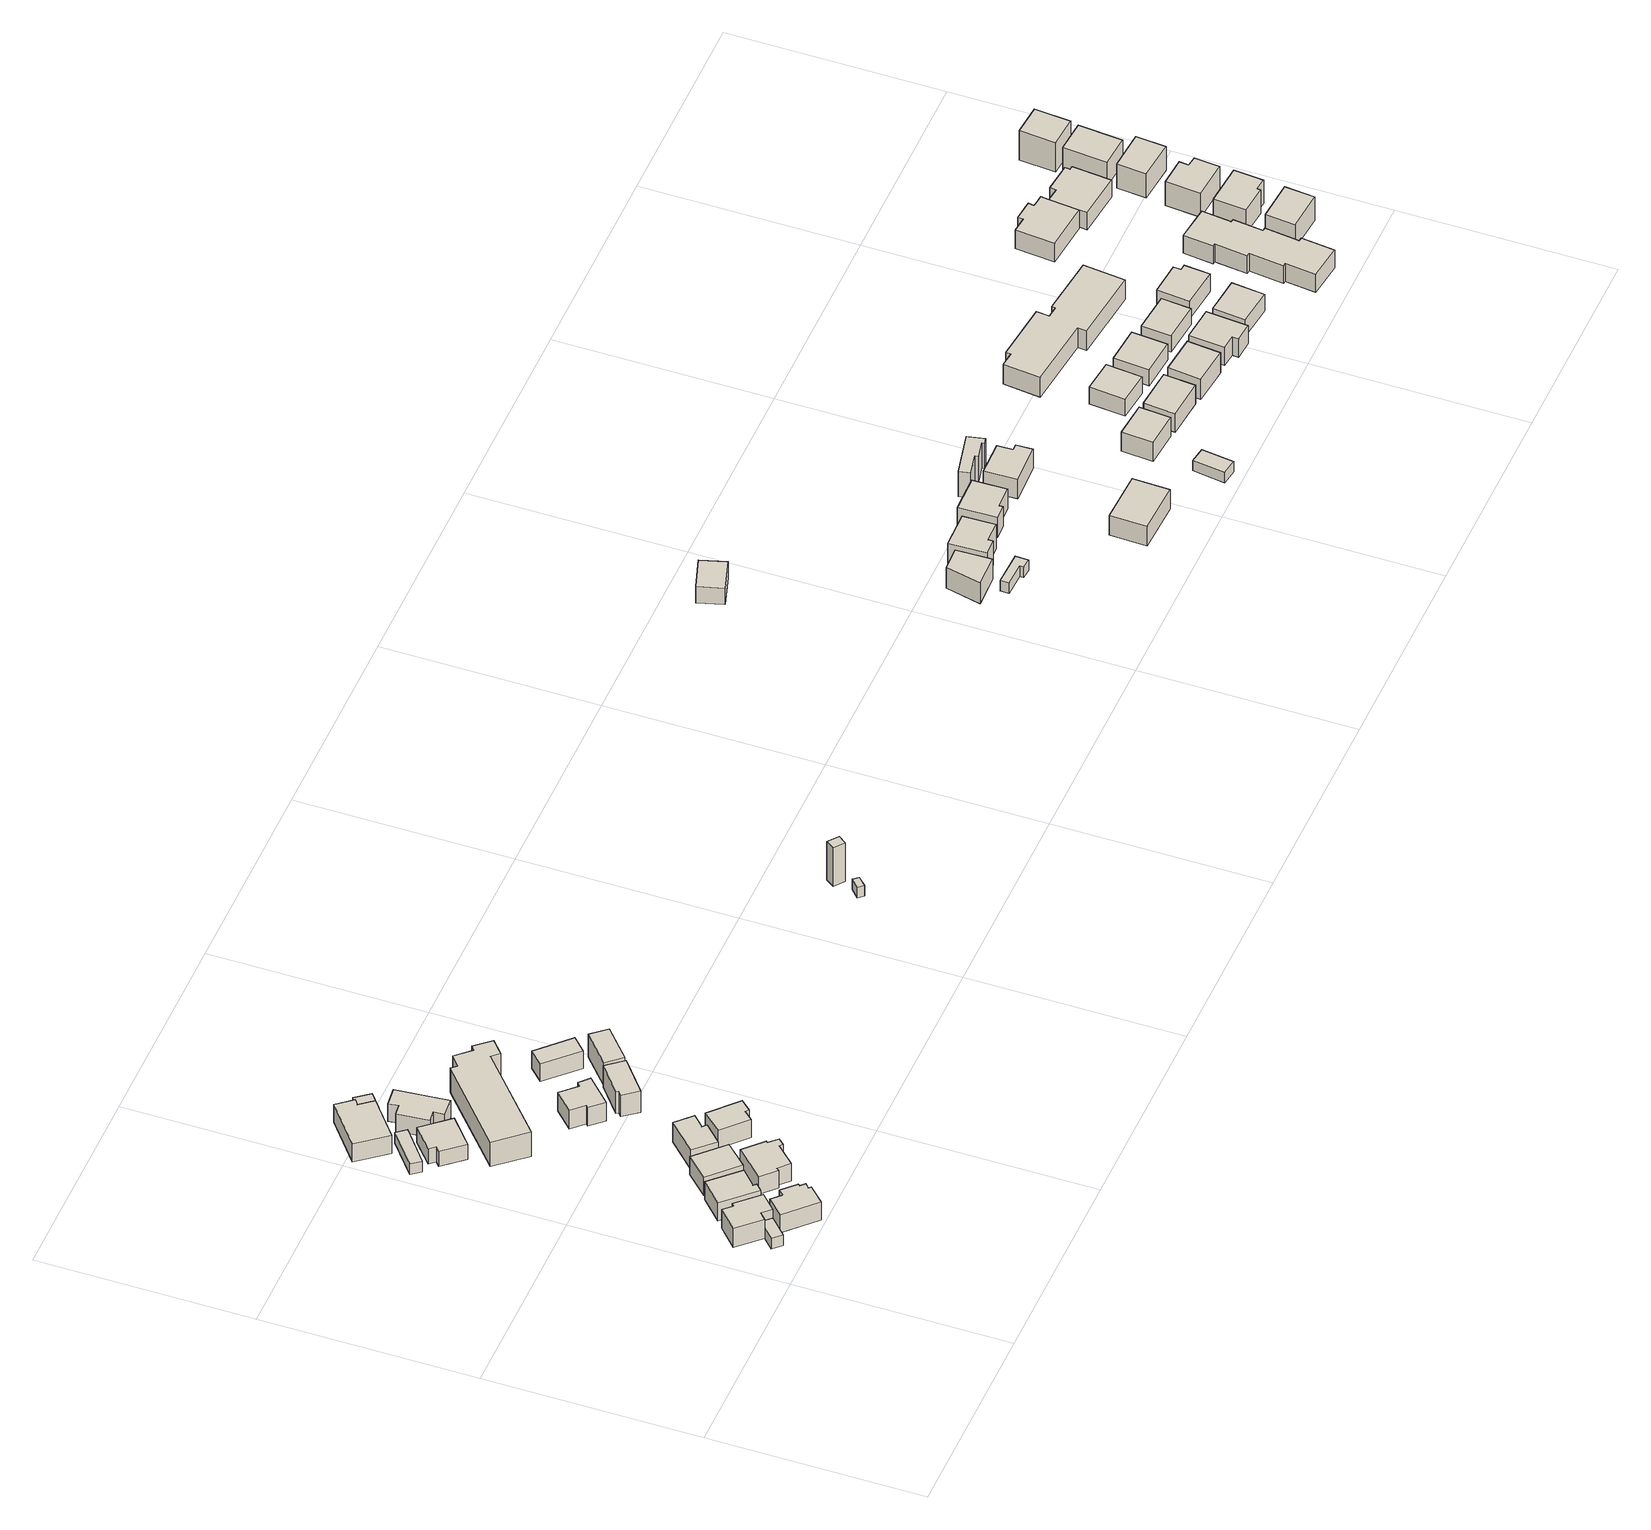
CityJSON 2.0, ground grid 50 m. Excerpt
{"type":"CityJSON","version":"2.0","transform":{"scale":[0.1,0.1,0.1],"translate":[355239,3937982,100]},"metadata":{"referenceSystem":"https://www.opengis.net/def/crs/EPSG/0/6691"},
"CityObjects":{
"building1":{"type":"Building","attributes":{"usage":"411","storeysAboveGround":2,"BuildingIDAttribute.prefecture":"14","BuildingIDAttribute.city":"14152","BuildingDetailAttribute.totalFloorArea":25.99,"BuildingDetailAttribute.buildingFootprintArea":13,"BuildingDetailAttribute.buildingStructureType":"601","BuildingDetailAttribute.buildingStructureOrgType":"1","BuildingDetailAttribute.orgUsage":"10","BuildingDetailAttribute.surveyYear":2015,"BuildingRiverFloodingRiskAttribute.description":"6","BuildingRiverFloodingRiskAttribute.rankOrg":"2","BuildingRiverFloodingRiskAttribute.depth":0.841,"BuildingRiverFloodingRiskAttribute.adminType":"2","BuildingRiverFloodingRiskAttribute.scale":"1"},"geometry":[{"type":"Solid","lod":"1","boundaries":[[[[0,1,2,3,4]],[[3,5,6,4]],[[2,7,5,3]],[[1,8,7,2]],[[0,9,8,1]],[[4,6,9,0]],[[5,7,8,9,6]]]]}]},
"building2":{"type":"Building","attributes":{"usage":"411","measuredHeight":6.2,"storeysAboveGround":2,"BuildingIDAttribute.prefecture":"14","BuildingIDAttribute.city":"14152","BuildingDetailAttribute.totalFloorArea":105.17,"BuildingDetailAttribute.buildingFootprintArea":52.59,"BuildingDetailAttribute.buildingStructureType":"601","BuildingDetailAttribute.buildingStructureOrgType":"1","BuildingDetailAttribute.orgUsage":"10","BuildingDetailAttribute.surveyYear":2015,"BuildingRiverFloodingRiskAttribute.description":"6","BuildingRiverFloodingRiskAttribute.rankOrg":"2","BuildingRiverFloodingRiskAttribute.depth":0.821,"BuildingRiverFloodingRiskAttribute.adminType":"2","BuildingRiverFloodingRiskAttribute.scale":"1"},"geometry":[{"type":"Solid","lod":"1","boundaries":[[[[0,4,3,10,11,12,13,14]],[[13,15,16,14]],[[12,17,15,13]],[[11,18,17,12]],[[10,19,18,11]],[[3,20,19,10]],[[4,21,20,3]],[[0,22,21,4]],[[14,16,22,0]],[[15,17,18,19,20,21,22,16]]]]}]},
"building3":{"type":"Building","attributes":{"usage":"411","measuredHeight":6.4,"storeysAboveGround":2,"BuildingIDAttribute.prefecture":"14","BuildingIDAttribute.city":"14152","BuildingDetailAttribute.totalFloorArea":98.88,"BuildingDetailAttribute.buildingFootprintArea":49.44,"BuildingDetailAttribute.buildingStructureType":"601","BuildingDetailAttribute.buildingStructureOrgType":"1","BuildingDetailAttribute.orgUsage":"10","BuildingDetailAttribute.surveyYear":2015,"BuildingRiverFloodingRiskAttribute.description":"6","BuildingRiverFloodingRiskAttribute.rankOrg":"2","BuildingRiverFloodingRiskAttribute.depth":0.831,"BuildingRiverFloodingRiskAttribute.adminType":"2","BuildingRiverFloodingRiskAttribute.scale":"1"},"geometry":[{"type":"Solid","lod":"1","boundaries":[[[[23,24,25,26,27,28,29,30,31,32]],[[31,33,34,32]],[[30,35,33,31]],[[29,36,35,30]],[[28,37,36,29]],[[27,38,37,28]],[[26,39,38,27]],[[25,40,39,26]],[[24,41,40,25]],[[23,42,41,24]],[[32,34,42,23]],[[33,35,36,37,38,39,40,41,42,34]]]]}]},
"building4":{"type":"Building","attributes":{"usage":"411","measuredHeight":6.3,"storeysAboveGround":2,"BuildingIDAttribute.prefecture":"14","BuildingIDAttribute.city":"14152","BuildingDetailAttribute.totalFloorArea":108.43,"BuildingDetailAttribute.buildingFootprintArea":54.21,"BuildingDetailAttribute.buildingStructureType":"601","BuildingDetailAttribute.buildingStructureOrgType":"1","BuildingDetailAttribute.orgUsage":"10","BuildingDetailAttribute.surveyYear":2015,"BuildingRiverFloodingRiskAttribute.description":"6","BuildingRiverFloodingRiskAttribute.rankOrg":"2","BuildingRiverFloodingRiskAttribute.depth":0.791,"BuildingRiverFloodingRiskAttribute.adminType":"2","BuildingRiverFloodingRiskAttribute.scale":"1"},"geometry":[{"type":"Solid","lod":"1","boundaries":[[[[43,44,45,46,47,48]],[[47,49,50,48]],[[46,51,49,47]],[[45,52,51,46]],[[44,53,52,45]],[[43,54,53,44]],[[48,50,54,43]],[[49,51,52,53,54,50]]]]}]},
"building5":{"type":"Building","attributes":{"usage":"411","measuredHeight":6.2,"storeysAboveGround":2,"BuildingIDAttribute.prefecture":"14","BuildingIDAttribute.city":"14152","BuildingDetailAttribute.totalFloorArea":104.49,"BuildingDetailAttribute.buildingFootprintArea":52.25,"BuildingDetailAttribute.buildingStructureType":"601","BuildingDetailAttribute.buildingStructureOrgType":"1","BuildingDetailAttribute.orgUsage":"10","BuildingDetailAttribute.surveyYear":2015,"BuildingRiverFloodingRiskAttribute.description":"6","BuildingRiverFloodingRiskAttribute.rankOrg":"2","BuildingRiverFloodingRiskAttribute.depth":0.801,"BuildingRiverFloodingRiskAttribute.adminType":"2","BuildingRiverFloodingRiskAttribute.scale":"1"},"geometry":[{"type":"Solid","lod":"1","boundaries":[[[[55,56,57,58]],[[57,59,60,58]],[[56,61,59,57]],[[55,62,61,56]],[[58,60,62,55]],[[59,61,62,60]]]]}]},
"building6":{"type":"Building","attributes":{"BuildingIDAttribute.prefecture":"14","BuildingIDAttribute.city":"14152","BuildingDetailAttribute.surveyYear":2015,"BuildingRiverFloodingRiskAttribute.description":"6","BuildingRiverFloodingRiskAttribute.rankOrg":"2","BuildingRiverFloodingRiskAttribute.depth":0.791,"BuildingRiverFloodingRiskAttribute.adminType":"2","BuildingRiverFloodingRiskAttribute.scale":"1"},"geometry":[{"type":"Solid","lod":"1","boundaries":[[[[63,64,65,66]],[[65,67,68,66]],[[64,69,67,65]],[[63,70,69,64]],[[66,68,70,63]],[[67,69,70,68]]]]}]},
"building7":{"type":"Building","attributes":{"usage":"411","measuredHeight":6.2,"storeysAboveGround":2,"BuildingIDAttribute.prefecture":"14","BuildingIDAttribute.city":"14152","BuildingDetailAttribute.totalFloorArea":118.29,"BuildingDetailAttribute.buildingFootprintArea":59.14,"BuildingDetailAttribute.buildingStructureType":"601","BuildingDetailAttribute.buildingStructureOrgType":"1","BuildingDetailAttribute.orgUsage":"10","BuildingDetailAttribute.surveyYear":2015,"BuildingRiverFloodingRiskAttribute.description":"6","BuildingRiverFloodingRiskAttribute.rankOrg":"2","BuildingRiverFloodingRiskAttribute.depth":0.821,"BuildingRiverFloodingRiskAttribute.adminType":"2","BuildingRiverFloodingRiskAttribute.scale":"1"},"geometry":[{"type":"Solid","lod":"1","boundaries":[[[[71,72,73,74,75,76,77,78,79,80]],[[79,81,82,80]],[[78,83,81,79]],[[77,84,83,78]],[[76,85,84,77]],[[75,86,85,76]],[[74,87,86,75]],[[73,88,87,74]],[[72,89,88,73]],[[71,90,89,72]],[[80,82,90,71]],[[81,83,84,85,86,87,88,89,90,82]]]]}]},
"building8":{"type":"Building","attributes":{"usage":"411","measuredHeight":5.5,"storeysAboveGround":2,"BuildingIDAttribute.prefecture":"14","BuildingIDAttribute.city":"14152","BuildingDetailAttribute.totalFloorArea":113.71,"BuildingDetailAttribute.buildingFootprintArea":56.86,"BuildingDetailAttribute.buildingStructureType":"601","BuildingDetailAttribute.buildingStructureOrgType":"1","BuildingDetailAttribute.orgUsage":"10","BuildingDetailAttribute.surveyYear":2015,"BuildingRiverFloodingRiskAttribute.description":"6","BuildingRiverFloodingRiskAttribute.rankOrg":"2","BuildingRiverFloodingRiskAttribute.depth":0.559,"BuildingRiverFloodingRiskAttribute.adminType":"2","BuildingRiverFloodingRiskAttribute.scale":"1"},"geometry":[{"type":"Solid","lod":"1","boundaries":[[[[91,92,93,94,95,96]],[[95,97,98,96]],[[94,99,97,95]],[[93,100,99,94]],[[92,101,100,93]],[[91,102,101,92]],[[96,98,102,91]],[[97,99,100,101,102,98]]]]}]},
"building9":{"type":"Building","attributes":{"usage":"411","measuredHeight":6.2,"storeysAboveGround":2,"BuildingIDAttribute.prefecture":"14","BuildingIDAttribute.city":"14152","BuildingDetailAttribute.totalFloorArea":173.62,"BuildingDetailAttribute.buildingFootprintArea":86.81,"BuildingDetailAttribute.buildingStructureType":"601","BuildingDetailAttribute.buildingStructureOrgType":"1","BuildingDetailAttribute.orgUsage":"10","BuildingDetailAttribute.surveyYear":2015,"BuildingRiverFloodingRiskAttribute.description":"6","BuildingRiverFloodingRiskAttribute.rankOrg":"1","BuildingRiverFloodingRiskAttribute.depth":0.491,"BuildingRiverFloodingRiskAttribute.adminType":"2","BuildingRiverFloodingRiskAttribute.scale":"1"},"geometry":[{"type":"Solid","lod":"1","boundaries":[[[[103,104,105,106,107,108]],[[107,109,110,108]],[[106,111,109,107]],[[105,112,111,106]],[[104,113,112,105]],[[103,114,113,104]],[[108,110,114,103]],[[109,111,112,113,114,110]]]]}]},
"building10":{"type":"Building","attributes":{"usage":"411","measuredHeight":6.9,"storeysAboveGround":2,"BuildingIDAttribute.prefecture":"14","BuildingIDAttribute.city":"14152","BuildingDetailAttribute.totalFloorArea":89.03,"BuildingDetailAttribute.buildingFootprintArea":44.52,"BuildingDetailAttribute.buildingStructureType":"601","BuildingDetailAttribute.buildingStructureOrgType":"1","BuildingDetailAttribute.orgUsage":"10","BuildingDetailAttribute.surveyYear":2015,"BuildingRiverFloodingRiskAttribute.description":"6","BuildingRiverFloodingRiskAttribute.rankOrg":"2","BuildingRiverFloodingRiskAttribute.depth":0.791,"BuildingRiverFloodingRiskAttribute.adminType":"2","BuildingRiverFloodingRiskAttribute.scale":"1"},"geometry":[{"type":"Solid","lod":"1","boundaries":[[[[115,116,117,118,119,120]],[[119,121,122,120]],[[118,123,121,119]],[[117,124,123,118]],[[116,125,124,117]],[[115,126,125,116]],[[120,122,126,115]],[[121,123,124,125,126,122]]]]}]},
"building11":{"type":"Building","attributes":{"usage":"411","measuredHeight":6.1,"storeysAboveGround":2,"BuildingIDAttribute.prefecture":"14","BuildingIDAttribute.city":"14152","BuildingDetailAttribute.totalFloorArea":122.08,"BuildingDetailAttribute.buildingFootprintArea":61.04,"BuildingDetailAttribute.buildingStructureType":"601","BuildingDetailAttribute.buildingStructureOrgType":"1","BuildingDetailAttribute.orgUsage":"10","BuildingDetailAttribute.surveyYear":2015,"BuildingRiverFloodingRiskAttribute.description":"6","BuildingRiverFloodingRiskAttribute.rankOrg":"2","BuildingRiverFloodingRiskAttribute.depth":0.769,"BuildingRiverFloodingRiskAttribute.adminType":"2","BuildingRiverFloodingRiskAttribute.scale":"1"},"geometry":[{"type":"Solid","lod":"1","boundaries":[[[[127,128,129,130,131,132,133,134]],[[133,135,136,134]],[[132,137,135,133]],[[131,138,137,132]],[[130,139,138,131]],[[129,140,139,130]],[[128,141,140,129]],[[127,142,141,128]],[[134,136,142,127]],[[135,137,138,139,140,141,142,136]]]]}]},
"building12":{"type":"Building","attributes":{"usage":"411","measuredHeight":7.6,"storeysAboveGround":2,"BuildingIDAttribute.prefecture":"14","BuildingIDAttribute.city":"14152","BuildingDetailAttribute.totalFloorArea":82.12,"BuildingDetailAttribute.buildingFootprintArea":41.06,"BuildingDetailAttribute.buildingStructureType":"601","BuildingDetailAttribute.buildingStructureOrgType":"1","BuildingDetailAttribute.orgUsage":"10","BuildingDetailAttribute.surveyYear":2015,"BuildingRiverFloodingRiskAttribute.description":"6","BuildingRiverFloodingRiskAttribute.rankOrg":"2","BuildingRiverFloodingRiskAttribute.depth":0.751,"BuildingRiverFloodingRiskAttribute.adminType":"2","BuildingRiverFloodingRiskAttribute.scale":"1"},"geometry":[{"type":"Solid","lod":"1","boundaries":[[[[143,144,145,146,147,148]],[[147,149,150,148]],[[146,151,149,147]],[[145,152,151,146]],[[144,153,152,145]],[[143,154,153,144]],[[148,150,154,143]],[[149,151,152,153,154,150]]]]}]},
"building13":{"type":"Building","attributes":{"BuildingIDAttribute.prefecture":"14","BuildingIDAttribute.city":"14152","BuildingDetailAttribute.surveyYear":2015,"BuildingRiverFloodingRiskAttribute.description":"6","BuildingRiverFloodingRiskAttribute.rankOrg":"2","BuildingRiverFloodingRiskAttribute.depth":1.05,"BuildingRiverFloodingRiskAttribute.adminType":"2","BuildingRiverFloodingRiskAttribute.scale":"1"},"geometry":[{"type":"Solid","lod":"1","boundaries":[[[[155,156,157,158]],[[157,159,160,158]],[[156,161,159,157]],[[155,162,161,156]],[[158,160,162,155]],[[159,161,162,160]]]]}]},
"building14":{"type":"Building","attributes":{"measuredHeight":8.4,"BuildingIDAttribute.prefecture":"14","BuildingIDAttribute.city":"14152","BuildingDetailAttribute.surveyYear":2015,"BuildingRiverFloodingRiskAttribute.description":"6","BuildingRiverFloodingRiskAttribute.rankOrg":"2","BuildingRiverFloodingRiskAttribute.depth":0.57,"BuildingRiverFloodingRiskAttribute.adminType":"2","BuildingRiverFloodingRiskAttribute.scale":"1"},"geometry":[{"type":"Solid","lod":"1","boundaries":[[[[163,164,165,166,167,168,169,170,171,172]],[[171,173,174,172]],[[170,175,173,171]],[[169,176,175,170]],[[168,177,176,169]],[[167,178,177,168]],[[166,179,178,167]],[[165,180,179,166]],[[164,181,180,165]],[[163,182,181,164]],[[172,174,182,163]],[[173,175,176,177,178,179,180,181,182,174]]]]}]},
"building15":{"type":"Building","attributes":{"usage":"411","measuredHeight":6.1,"storeysAboveGround":2,"BuildingIDAttribute.prefecture":"14","BuildingIDAttribute.city":"14152","BuildingDetailAttribute.totalFloorArea":99.86,"BuildingDetailAttribute.buildingFootprintArea":49.93,"BuildingDetailAttribute.buildingStructureType":"601","BuildingDetailAttribute.buildingStructureOrgType":"1","BuildingDetailAttribute.orgUsage":"10","BuildingDetailAttribute.surveyYear":2015,"BuildingRiverFloodingRiskAttribute.description":"6","BuildingRiverFloodingRiskAttribute.rankOrg":"2","BuildingRiverFloodingRiskAttribute.depth":0.67,"BuildingRiverFloodingRiskAttribute.adminType":"2","BuildingRiverFloodingRiskAttribute.scale":"1"},"geometry":[{"type":"Solid","lod":"1","boundaries":[[[[183,184,185,186,187,188,189,190]],[[189,191,192,190]],[[188,193,191,189]],[[187,194,193,188]],[[186,195,194,187]],[[185,196,195,186]],[[184,197,196,185]],[[183,198,197,184]],[[190,192,198,183]],[[191,193,194,195,196,197,198,192]]]]}]},
"building16":{"type":"Building","attributes":{"usage":"411","measuredHeight":6.9,"storeysAboveGround":2,"BuildingIDAttribute.prefecture":"14","BuildingIDAttribute.city":"14152","BuildingDetailAttribute.totalFloorArea":80.94,"BuildingDetailAttribute.buildingFootprintArea":40.47,"BuildingDetailAttribute.buildingStructureType":"601","BuildingDetailAttribute.buildingStructureOrgType":"1","BuildingDetailAttribute.orgUsage":"10","BuildingDetailAttribute.surveyYear":2015,"BuildingRiverFloodingRiskAttribute.description":"6","BuildingRiverFloodingRiskAttribute.rankOrg":"2","BuildingRiverFloodingRiskAttribute.depth":1.77,"BuildingRiverFloodingRiskAttribute.adminType":"2","BuildingRiverFloodingRiskAttribute.scale":"1"},"geometry":[{"type":"Solid","lod":"1","boundaries":[[[[199,200,201,202,203,204]],[[203,205,206,204]],[[202,207,205,203]],[[201,208,207,202]],[[200,209,208,201]],[[199,210,209,200]],[[204,206,210,199]],[[205,207,208,209,210,206]]]]}]},
"building17":{"type":"Building","attributes":{"usage":"411","measuredHeight":5.6,"storeysAboveGround":2,"BuildingIDAttribute.prefecture":"14","BuildingIDAttribute.city":"14152","BuildingDetailAttribute.totalFloorArea":73.32,"BuildingDetailAttribute.buildingFootprintArea":36.66,"BuildingDetailAttribute.buildingStructureType":"601","BuildingDetailAttribute.buildingStructureOrgType":"1","BuildingDetailAttribute.orgUsage":"10","BuildingDetailAttribute.surveyYear":2015,"BuildingRiverFloodingRiskAttribute.description":"6","BuildingRiverFloodingRiskAttribute.rankOrg":"2","BuildingRiverFloodingRiskAttribute.depth":0.67,"BuildingRiverFloodingRiskAttribute.adminType":"2","BuildingRiverFloodingRiskAttribute.scale":"1"},"geometry":[{"type":"Solid","lod":"1","boundaries":[[[[211,212,213,214]],[[213,215,216,214]],[[212,217,215,213]],[[211,218,217,212]],[[214,216,218,211]],[[215,217,218,216]]]]}]},
"building18":{"type":"Building","attributes":{"usage":"411","measuredHeight":7.3,"storeysAboveGround":2,"BuildingIDAttribute.prefecture":"14","BuildingIDAttribute.city":"14152","BuildingDetailAttribute.totalFloorArea":74.53,"BuildingDetailAttribute.buildingFootprintArea":37.27,"BuildingDetailAttribute.buildingStructureType":"601","BuildingDetailAttribute.buildingStructureOrgType":"1","BuildingDetailAttribute.orgUsage":"10","BuildingDetailAttribute.surveyYear":2015,"BuildingRiverFloodingRiskAttribute.description":"6","BuildingRiverFloodingRiskAttribute.rankOrg":"2","BuildingRiverFloodingRiskAttribute.depth":1.79,"BuildingRiverFloodingRiskAttribute.adminType":"2","BuildingRiverFloodingRiskAttribute.scale":"1"},"geometry":[{"type":"Solid","lod":"1","boundaries":[[[[219,220,221,222]],[[221,223,224,222]],[[220,225,223,221]],[[219,226,225,220]],[[222,224,226,219]],[[223,225,226,224]]]]}]},
"building19":{"type":"Building","attributes":{"BuildingIDAttribute.prefecture":"14","BuildingIDAttribute.city":"14152","BuildingDetailAttribute.surveyYear":2015,"BuildingRiverFloodingRiskAttribute.description":"6","BuildingRiverFloodingRiskAttribute.rankOrg":"2","BuildingRiverFloodingRiskAttribute.depth":1.02,"BuildingRiverFloodingRiskAttribute.adminType":"2","BuildingRiverFloodingRiskAttribute.scale":"1"},"geometry":[{"type":"Solid","lod":"1","boundaries":[[[[227,228,229,230]],[[229,231,232,230]],[[228,233,231,229]],[[227,234,233,228]],[[230,232,234,227]],[[231,233,234,232]]]]}]},
"building20":{"type":"Building","attributes":{"measuredHeight":11.4,"BuildingIDAttribute.prefecture":"14","BuildingIDAttribute.city":"14152","BuildingDetailAttribute.surveyYear":2015,"BuildingRiverFloodingRiskAttribute.description":"6","BuildingRiverFloodingRiskAttribute.rankOrg":"2","BuildingRiverFloodingRiskAttribute.depth":1.03,"BuildingRiverFloodingRiskAttribute.adminType":"2","BuildingRiverFloodingRiskAttribute.scale":"1"},"geometry":[{"type":"Solid","lod":"1","boundaries":[[[[235,236,237,238]],[[237,239,240,238]],[[236,241,239,237]],[[235,242,241,236]],[[238,240,242,235]],[[239,241,242,240]]]]}]},
"building21":{"type":"Building","attributes":{"measuredHeight":6.3,"BuildingIDAttribute.prefecture":"14","BuildingIDAttribute.city":"14152","BuildingDetailAttribute.surveyYear":2015,"BuildingRiverFloodingRiskAttribute.description":"6","BuildingRiverFloodingRiskAttribute.rankOrg":"2","BuildingRiverFloodingRiskAttribute.depth":0.812,"BuildingRiverFloodingRiskAttribute.adminType":"2","BuildingRiverFloodingRiskAttribute.scale":"1","BuildingRiverFloodingRiskAttribute.duration":0.233},"geometry":[{"type":"Solid","lod":"1","boundaries":[[[[243,244,245,246]],[[245,247,248,246]],[[244,249,247,245]],[[243,250,249,244]],[[246,248,250,243]],[[247,249,250,248]]]]}]},
"building22":{"type":"Building","attributes":{"usage":"411","measuredHeight":6.7,"storeysAboveGround":2,"BuildingIDAttribute.prefecture":"14","BuildingIDAttribute.city":"14152","BuildingDetailAttribute.totalFloorArea":95,"BuildingDetailAttribute.buildingFootprintArea":47.5,"BuildingDetailAttribute.buildingStructureType":"601","BuildingDetailAttribute.buildingStructureOrgType":"1","BuildingDetailAttribute.orgUsage":"10","BuildingDetailAttribute.surveyYear":2015,"BuildingRiverFloodingRiskAttribute.description":"6","BuildingRiverFloodingRiskAttribute.rankOrg":"1","BuildingRiverFloodingRiskAttribute.depth":0.284,"BuildingRiverFloodingRiskAttribute.adminType":"2","BuildingRiverFloodingRiskAttribute.scale":"2"},"geometry":[{"type":"Solid","lod":"1","boundaries":[[[[251,252,253,254]],[[253,255,256,254]],[[252,257,255,253]],[[251,258,257,252]],[[254,256,258,251]],[[255,257,258,256]]]]}]},
"building23":{"type":"Building","attributes":{"BuildingIDAttribute.prefecture":"14","BuildingIDAttribute.city":"14152","BuildingDetailAttribute.surveyYear":2015,"BuildingRiverFloodingRiskAttribute.description":"6","BuildingRiverFloodingRiskAttribute.rankOrg":"1","BuildingRiverFloodingRiskAttribute.depth":0.304,"BuildingRiverFloodingRiskAttribute.adminType":"2","BuildingRiverFloodingRiskAttribute.scale":"2"},"geometry":[{"type":"Solid","lod":"1","boundaries":[[[[259,260,261,262,263,264]],[[263,265,266,264]],[[262,267,265,263]],[[261,268,267,262]],[[260,269,268,261]],[[259,270,269,260]],[[264,266,270,259]],[[265,267,268,269,270,266]]]]}]},
"building24":{"type":"Building","attributes":{"usage":"411","measuredHeight":8,"storeysAboveGround":2,"BuildingIDAttribute.prefecture":"14","BuildingIDAttribute.city":"14152","BuildingDetailAttribute.totalFloorArea":120.17,"BuildingDetailAttribute.buildingFootprintArea":60.08,"BuildingDetailAttribute.buildingStructureType":"601","BuildingDetailAttribute.buildingStructureOrgType":"1","BuildingDetailAttribute.orgUsage":"10","BuildingDetailAttribute.surveyYear":2015,"BuildingRiverFloodingRiskAttribute.description":"6","BuildingRiverFloodingRiskAttribute.rankOrg":"2","BuildingRiverFloodingRiskAttribute.depth":0.764,"BuildingRiverFloodingRiskAttribute.adminType":"2","BuildingRiverFloodingRiskAttribute.scale":"2"},"geometry":[{"type":"Solid","lod":"1","boundaries":[[[[271,272,273,274,275,276]],[[275,277,278,276]],[[274,279,277,275]],[[273,280,279,274]],[[272,281,280,273]],[[271,282,281,272]],[[276,278,282,271]],[[277,279,280,281,282,278]]]]}]},
"building25":{"type":"Building","attributes":{"usage":"411","measuredHeight":7,"storeysAboveGround":2,"BuildingIDAttribute.prefecture":"14","BuildingIDAttribute.city":"14152","BuildingDetailAttribute.totalFloorArea":124.02,"BuildingDetailAttribute.buildingFootprintArea":62.01,"BuildingDetailAttribute.buildingStructureType":"601","BuildingDetailAttribute.buildingStructureOrgType":"1","BuildingDetailAttribute.orgUsage":"10","BuildingDetailAttribute.surveyYear":2015,"BuildingRiverFloodingRiskAttribute.description":"6","BuildingRiverFloodingRiskAttribute.rankOrg":"1","BuildingRiverFloodingRiskAttribute.depth":0.484,"BuildingRiverFloodingRiskAttribute.adminType":"2","BuildingRiverFloodingRiskAttribute.scale":"2"},"geometry":[{"type":"Solid","lod":"1","boundaries":[[[[283,284,285,286,287,288]],[[287,289,290,288]],[[286,291,289,287]],[[285,292,291,286]],[[284,293,292,285]],[[283,294,293,284]],[[288,290,294,283]],[[289,291,292,293,294,290]]]]}]},
"building26":{"type":"Building","attributes":{"usage":"411","measuredHeight":6.5,"storeysAboveGround":2,"BuildingIDAttribute.prefecture":"14","BuildingIDAttribute.city":"14152","BuildingDetailAttribute.totalFloorArea":175.08,"BuildingDetailAttribute.buildingFootprintArea":87.54,"BuildingDetailAttribute.buildingStructureType":"601","BuildingDetailAttribute.buildingStructureOrgType":"1","BuildingDetailAttribute.orgUsage":"10","BuildingDetailAttribute.surveyYear":2015,"BuildingRiverFloodingRiskAttribute.description":"6","BuildingRiverFloodingRiskAttribute.rankOrg":"1","BuildingRiverFloodingRiskAttribute.depth":0.471,"BuildingRiverFloodingRiskAttribute.adminType":"2","BuildingRiverFloodingRiskAttribute.scale":"2"},"geometry":[{"type":"Solid","lod":"1","boundaries":[[[[295,296,297,298]],[[297,299,300,298]],[[296,301,299,297]],[[295,302,301,296]],[[298,300,302,295]],[[299,301,302,300]]]]}]},
"building27":{"type":"Building","attributes":{"usage":"412","measuredHeight":8.7,"storeysAboveGround":1,"BuildingIDAttribute.prefecture":"14","BuildingIDAttribute.city":"14152","BuildingDetailAttribute.totalFloorArea":34.72,"BuildingDetailAttribute.buildingFootprintArea":34.72,"BuildingDetailAttribute.buildingStructureType":"601","BuildingDetailAttribute.buildingStructureOrgType":"1","BuildingDetailAttribute.orgUsage":"20","BuildingDetailAttribute.surveyYear":2015,"BuildingRiverFloodingRiskAttribute.description":"6","BuildingRiverFloodingRiskAttribute.rankOrg":"1","BuildingRiverFloodingRiskAttribute.depth":0.242,"BuildingRiverFloodingRiskAttribute.adminType":"2","BuildingRiverFloodingRiskAttribute.scale":"1"},"geometry":[{"type":"Solid","lod":"1","boundaries":[[[[303,304,305,306,307,308,309,310]],[[309,311,312,310]],[[308,313,311,309]],[[307,314,313,308]],[[306,315,314,307]],[[305,316,315,306]],[[304,317,316,305]],[[303,318,317,304]],[[310,312,318,303]],[[311,313,314,315,316,317,318,312]]]]}]},
"building28":{"type":"Building","attributes":{"usage":"411","measuredHeight":7.5,"storeysAboveGround":2,"BuildingIDAttribute.prefecture":"14","BuildingIDAttribute.city":"14152","BuildingDetailAttribute.totalFloorArea":112.94,"BuildingDetailAttribute.buildingFootprintArea":56.47,"BuildingDetailAttribute.buildingStructureType":"601","BuildingDetailAttribute.buildingStructureOrgType":"1","BuildingDetailAttribute.orgUsage":"10","BuildingDetailAttribute.surveyYear":2015,"BuildingRiverFloodingRiskAttribute.description":"6","BuildingRiverFloodingRiskAttribute.rankOrg":"1","BuildingRiverFloodingRiskAttribute.depth":0.239,"BuildingRiverFloodingRiskAttribute.adminType":"2","BuildingRiverFloodingRiskAttribute.scale":"2"},"geometry":[{"type":"Solid","lod":"1","boundaries":[[[[319,320,321,322,323,324]],[[323,325,326,324]],[[322,327,325,323]],[[321,328,327,322]],[[320,329,328,321]],[[319,330,329,320]],[[324,326,330,319]],[[325,327,328,329,330,326]]]]}]},
"building29":{"type":"Building","attributes":{"BuildingIDAttribute.prefecture":"14","BuildingIDAttribute.city":"14152","BuildingDetailAttribute.surveyYear":2015},"geometry":[{"type":"Solid","lod":"1","boundaries":[[[[331,332,333,334]],[[333,335,336,334]],[[332,337,335,333]],[[331,338,337,332]],[[334,336,338,331]],[[335,337,338,336]]]]}]},
"building30":{"type":"Building","attributes":{"usage":"411","measuredHeight":6,"storeysAboveGround":2,"BuildingIDAttribute.prefecture":"14","BuildingIDAttribute.city":"14152","BuildingDetailAttribute.totalFloorArea":103.18,"BuildingDetailAttribute.buildingFootprintArea":51.59,"BuildingDetailAttribute.buildingStructureType":"601","BuildingDetailAttribute.buildingStructureOrgType":"1","BuildingDetailAttribute.orgUsage":"10","BuildingDetailAttribute.surveyYear":2015,"BuildingRiverFloodingRiskAttribute.description":"6","BuildingRiverFloodingRiskAttribute.rankOrg":"1","BuildingRiverFloodingRiskAttribute.depth":0.263,"BuildingRiverFloodingRiskAttribute.adminType":"2","BuildingRiverFloodingRiskAttribute.scale":"1"},"geometry":[{"type":"Solid","lod":"1","boundaries":[[[[339,340,341,342]],[[341,343,344,342]],[[340,345,343,341]],[[339,346,345,340]],[[342,344,346,339]],[[343,345,346,344]]]]}]},
"building31":{"type":"Building","attributes":{"usage":"411","measuredHeight":6.5,"storeysAboveGround":2,"BuildingIDAttribute.prefecture":"14","BuildingIDAttribute.city":"14152","BuildingDetailAttribute.totalFloorArea":120.06,"BuildingDetailAttribute.buildingFootprintArea":60.03,"BuildingDetailAttribute.buildingStructureType":"601","BuildingDetailAttribute.buildingStructureOrgType":"1","BuildingDetailAttribute.orgUsage":"10","BuildingDetailAttribute.surveyYear":2015,"BuildingRiverFloodingRiskAttribute.description":"6","BuildingRiverFloodingRiskAttribute.rankOrg":"2","BuildingRiverFloodingRiskAttribute.depth":0.583,"BuildingRiverFloodingRiskAttribute.adminType":"2","BuildingRiverFloodingRiskAttribute.scale":"2"},"geometry":[{"type":"Solid","lod":"1","boundaries":[[[[347,348,349,350]],[[349,351,352,350]],[[348,353,351,349]],[[347,354,353,348]],[[350,352,354,347]],[[351,353,354,352]]]]}]},
"building32":{"type":"Building","attributes":{"usage":"413","measuredHeight":5.3,"storeysAboveGround":2,"BuildingIDAttribute.prefecture":"14","BuildingIDAttribute.city":"14152","BuildingDetailAttribute.totalFloorArea":109.98,"BuildingDetailAttribute.buildingFootprintArea":54.99,"BuildingDetailAttribute.buildingStructureType":"601","BuildingDetailAttribute.buildingStructureOrgType":"1","BuildingDetailAttribute.orgUsage":"30","BuildingDetailAttribute.surveyYear":2015,"BuildingRiverFloodingRiskAttribute.description":"6","BuildingRiverFloodingRiskAttribute.rankOrg":"1","BuildingRiverFloodingRiskAttribute.depth":0.183,"BuildingRiverFloodingRiskAttribute.adminType":"2","BuildingRiverFloodingRiskAttribute.scale":"1"},"geometry":[{"type":"Solid","lod":"1","boundaries":[[[[355,356,357,358]],[[357,359,360,358]],[[356,361,359,357]],[[355,362,361,356]],[[358,360,362,355]],[[359,361,362,360]]]]}]},
"building33":{"type":"Building","attributes":{"usage":"411","measuredHeight":6.8,"storeysAboveGround":2,"BuildingIDAttribute.prefecture":"14","BuildingIDAttribute.city":"14152","BuildingDetailAttribute.totalFloorArea":118.71,"BuildingDetailAttribute.buildingFootprintArea":59.36,"BuildingDetailAttribute.buildingStructureType":"601","BuildingDetailAttribute.buildingStructureOrgType":"1","BuildingDetailAttribute.orgUsage":"10","BuildingDetailAttribute.surveyYear":2015,"BuildingRiverFloodingRiskAttribute.description":"6","BuildingRiverFloodingRiskAttribute.rankOrg":"1","BuildingRiverFloodingRiskAttribute.depth":0.01,"BuildingRiverFloodingRiskAttribute.adminType":"2","BuildingRiverFloodingRiskAttribute.scale":"1"},"geometry":[{"type":"Solid","lod":"1","boundaries":[[[[363,364,365,366]],[[365,367,368,366]],[[364,369,367,365]],[[363,370,369,364]],[[366,368,370,363]],[[367,369,370,368]]]]}]},
"building34":{"type":"Building","attributes":{"usage":"411","measuredHeight":5.2,"storeysAboveGround":2,"BuildingIDAttribute.prefecture":"14","BuildingIDAttribute.city":"14152","BuildingDetailAttribute.totalFloorArea":122.05,"BuildingDetailAttribute.buildingFootprintArea":61.03,"BuildingDetailAttribute.buildingStructureType":"601","BuildingDetailAttribute.buildingStructureOrgType":"1","BuildingDetailAttribute.orgUsage":"10","BuildingDetailAttribute.surveyYear":2015,"BuildingRiverFloodingRiskAttribute.description":"6","BuildingRiverFloodingRiskAttribute.rankOrg":"1","BuildingRiverFloodingRiskAttribute.depth":0.203,"BuildingRiverFloodingRiskAttribute.adminType":"2","BuildingRiverFloodingRiskAttribute.scale":"1"},"geometry":[{"type":"Solid","lod":"1","boundaries":[[[[371,372,373,374]],[[373,375,376,374]],[[372,377,375,373]],[[371,378,377,372]],[[374,376,378,371]],[[375,377,378,376]]]]}]},
"building35":{"type":"Building","attributes":{"usage":"411","measuredHeight":6.2,"storeysAboveGround":2,"BuildingIDAttribute.prefecture":"14","BuildingIDAttribute.city":"14152","BuildingDetailAttribute.totalFloorArea":125.67,"BuildingDetailAttribute.buildingFootprintArea":62.83,"BuildingDetailAttribute.buildingStructureType":"601","BuildingDetailAttribute.buildingStructureOrgType":"1","BuildingDetailAttribute.orgUsage":"10","BuildingDetailAttribute.surveyYear":2015,"BuildingRiverFloodingRiskAttribute.description":"6","BuildingRiverFloodingRiskAttribute.rankOrg":"1","BuildingRiverFloodingRiskAttribute.depth":0.209,"BuildingRiverFloodingRiskAttribute.adminType":"2","BuildingRiverFloodingRiskAttribute.scale":"2"},"geometry":[{"type":"Solid","lod":"1","boundaries":[[[[379,380,381,382,383,384]],[[383,385,386,384]],[[382,387,385,383]],[[381,388,387,382]],[[380,389,388,381]],[[379,390,389,380]],[[384,386,390,379]],[[385,387,388,389,390,386]]]]}]},
"building36":{"type":"Building","attributes":{"measuredHeight":6.4,"BuildingIDAttribute.prefecture":"14","BuildingIDAttribute.city":"14152","BuildingDetailAttribute.surveyYear":2015,"BuildingRiverFloodingRiskAttribute.description":"6","BuildingRiverFloodingRiskAttribute.rankOrg":"1","BuildingRiverFloodingRiskAttribute.depth":0.01,"BuildingRiverFloodingRiskAttribute.adminType":"2","BuildingRiverFloodingRiskAttribute.scale":"1"},"geometry":[{"type":"Solid","lod":"1","boundaries":[[[[391,392,393,394,395,396,397,398,399,400,401,402]],[[401,403,404,402]],[[400,405,403,401]],[[399,406,405,400]],[[398,407,406,399]],[[397,408,407,398]],[[396,409,408,397]],[[395,410,409,396]],[[394,411,410,395]],[[393,412,411,394]],[[392,413,412,393]],[[391,414,413,392]],[[402,404,414,391]],[[403,405,406,407,408,409,410,411,412,413,414,404]]]]}]},
"building37":{"type":"Building","attributes":{"usage":"411","measuredHeight":5.1,"storeysAboveGround":2,"BuildingIDAttribute.prefecture":"14","BuildingIDAttribute.city":"14152","BuildingDetailAttribute.totalFloorArea":108.57,"BuildingDetailAttribute.buildingFootprintArea":54.29,"BuildingDetailAttribute.buildingStructureType":"601","BuildingDetailAttribute.buildingStructureOrgType":"1","BuildingDetailAttribute.orgUsage":"10","BuildingDetailAttribute.surveyYear":2015,"BuildingRiverFloodingRiskAttribute.description":"6","BuildingRiverFloodingRiskAttribute.rankOrg":"1","BuildingRiverFloodingRiskAttribute.depth":0.173,"BuildingRiverFloodingRiskAttribute.adminType":"2","BuildingRiverFloodingRiskAttribute.scale":"1"},"geometry":[{"type":"Solid","lod":"1","boundaries":[[[[415,416,417,418]],[[417,419,420,418]],[[416,421,419,417]],[[415,422,421,416]],[[418,420,422,415]],[[419,421,422,420]]]]}]},
"building38":{"type":"Building","attributes":{"usage":"411","measuredHeight":5.6,"storeysAboveGround":2,"BuildingIDAttribute.prefecture":"14","BuildingIDAttribute.city":"14152","BuildingDetailAttribute.totalFloorArea":113.23,"BuildingDetailAttribute.buildingFootprintArea":56.62,"BuildingDetailAttribute.buildingStructureType":"601","BuildingDetailAttribute.buildingStructureOrgType":"1","BuildingDetailAttribute.orgUsage":"10","BuildingDetailAttribute.surveyYear":2015,"BuildingRiverFloodingRiskAttribute.description":"6","BuildingRiverFloodingRiskAttribute.rankOrg":"1","BuildingRiverFloodingRiskAttribute.depth":0.359,"BuildingRiverFloodingRiskAttribute.adminType":"2","BuildingRiverFloodingRiskAttribute.scale":"2"},"geometry":[{"type":"Solid","lod":"1","boundaries":[[[[423,424,425,426]],[[425,427,428,426]],[[424,429,427,425]],[[423,430,429,424]],[[426,428,430,423]],[[427,429,430,428]]]]}]},
"building39":{"type":"Building","attributes":{"usage":"411","measuredHeight":5.7,"storeysAboveGround":2,"BuildingIDAttribute.prefecture":"14","BuildingIDAttribute.city":"14152","BuildingDetailAttribute.totalFloorArea":100.56,"BuildingDetailAttribute.buildingFootprintArea":50.28,"BuildingDetailAttribute.buildingStructureType":"601","BuildingDetailAttribute.buildingStructureOrgType":"1","BuildingDetailAttribute.orgUsage":"10","BuildingDetailAttribute.surveyYear":2015,"BuildingRiverFloodingRiskAttribute.description":"6","BuildingRiverFloodingRiskAttribute.rankOrg":"1","BuildingRiverFloodingRiskAttribute.depth":0.103,"BuildingRiverFloodingRiskAttribute.adminType":"2","BuildingRiverFloodingRiskAttribute.scale":"1"},"geometry":[{"type":"Solid","lod":"1","boundaries":[[[[431,432,433,434,435,436]],[[435,437,438,436]],[[434,439,437,435]],[[433,440,439,434]],[[432,441,440,433]],[[431,442,441,432]],[[436,438,442,431]],[[437,439,440,441,442,438]]]]}]},
"building40":{"type":"Building","attributes":{"usage":"412","measuredHeight":6.8,"storeysAboveGround":2,"BuildingIDAttribute.prefecture":"14","BuildingIDAttribute.city":"14152","BuildingDetailAttribute.totalFloorArea":383.06,"BuildingDetailAttribute.buildingFootprintArea":191.53,"BuildingDetailAttribute.buildingStructureType":"610","BuildingDetailAttribute.buildingStructureOrgType":"2","BuildingDetailAttribute.orgUsage":"20","BuildingDetailAttribute.surveyYear":2015,"BuildingRiverFloodingRiskAttribute.description":"6","BuildingRiverFloodingRiskAttribute.rankOrg":"2","BuildingRiverFloodingRiskAttribute.depth":0.709,"BuildingRiverFloodingRiskAttribute.adminType":"2","BuildingRiverFloodingRiskAttribute.scale":"2"},"geometry":[{"type":"Solid","lod":"1","boundaries":[[[[443,444,445,446,447,448,449,450,451,452,453,454,455,456,457,458]],[[457,459,460,458]],[[456,461,459,457]],[[455,462,461,456]],[[454,463,462,455]],[[453,464,463,454]],[[452,465,464,453]],[[451,466,465,452]],[[450,467,466,451]],[[449,468,467,450]],[[448,469,468,449]],[[447,470,469,448]],[[446,471,470,447]],[[445,472,471,446]],[[444,473,472,445]],[[443,474,473,444]],[[458,460,474,443]],[[459,461,462,463,464,465,466,467,468,469,470,471,472,473,474,460]]]]}]},
"building41":{"type":"Building","attributes":{"usage":"412","measuredHeight":6.1,"storeysAboveGround":2,"BuildingIDAttribute.prefecture":"14","BuildingIDAttribute.city":"14152","BuildingDetailAttribute.totalFloorArea":211.9,"BuildingDetailAttribute.buildingFootprintArea":105.95,"BuildingDetailAttribute.buildingStructureType":"610","BuildingDetailAttribute.buildingStructureOrgType":"2","BuildingDetailAttribute.orgUsage":"20","BuildingDetailAttribute.surveyYear":2015,"BuildingRiverFloodingRiskAttribute.description":"6","BuildingRiverFloodingRiskAttribute.rankOrg":"1","BuildingRiverFloodingRiskAttribute.depth":0.0732,"BuildingRiverFloodingRiskAttribute.adminType":"2","BuildingRiverFloodingRiskAttribute.scale":"1"},"geometry":[{"type":"Solid","lod":"1","boundaries":[[[[475,476,477,478,479,480,481,482,483]],[[482,484,485,483]],[[481,486,484,482]],[[480,487,486,481]],[[479,488,487,480]],[[478,489,488,479]],[[477,490,489,478]],[[476,491,490,477]],[[475,492,491,476]],[[483,485,492,475]],[[484,486,487,488,489,490,491,492,485]]]]}]},
"building42":{"type":"Building","attributes":{"measuredHeight":8.4,"BuildingIDAttribute.prefecture":"14","BuildingIDAttribute.city":"14152","BuildingDetailAttribute.surveyYear":2015,"BuildingRiverFloodingRiskAttribute.description":"6","BuildingRiverFloodingRiskAttribute.rankOrg":"1","BuildingRiverFloodingRiskAttribute.depth":0.334,"BuildingRiverFloodingRiskAttribute.adminType":"2","BuildingRiverFloodingRiskAttribute.scale":"2"},"geometry":[{"type":"Solid","lod":"1","boundaries":[[[[493,494,495,496]],[[495,497,498,496]],[[494,499,497,495]],[[493,500,499,494]],[[496,498,500,493]],[[497,499,500,498]]]]}]},
"building43":{"type":"Building","attributes":{"usage":"412","measuredHeight":5.7,"storeysAboveGround":2,"BuildingIDAttribute.prefecture":"14","BuildingIDAttribute.city":"14152","BuildingDetailAttribute.totalFloorArea":209.01,"BuildingDetailAttribute.buildingFootprintArea":104.51,"BuildingDetailAttribute.buildingStructureType":"610","BuildingDetailAttribute.buildingStructureOrgType":"2","BuildingDetailAttribute.orgUsage":"20","BuildingDetailAttribute.surveyYear":2015,"BuildingRiverFloodingRiskAttribute.description":"6","BuildingRiverFloodingRiskAttribute.rankOrg":"1","BuildingRiverFloodingRiskAttribute.depth":0.473,"BuildingRiverFloodingRiskAttribute.adminType":"2","BuildingRiverFloodingRiskAttribute.scale":"2"},"geometry":[{"type":"Solid","lod":"1","boundaries":[[[[501,502,503,504,505,506,507,508,509]],[[508,510,511,509]],[[507,512,510,508]],[[506,513,512,507]],[[505,514,513,506]],[[504,515,514,505]],[[503,516,515,504]],[[502,492,516,503]],[[501,491,492,502]],[[509,511,491,501]],[[510,512,513,514,515,516,492,491,511]]]]}]},
"building44":{"type":"Building","attributes":{"measuredHeight":8.2,"BuildingIDAttribute.prefecture":"14","BuildingIDAttribute.city":"14152","BuildingDetailAttribute.surveyYear":2015,"BuildingRiverFloodingRiskAttribute.description":"6","BuildingRiverFloodingRiskAttribute.rankOrg":"1","BuildingRiverFloodingRiskAttribute.depth":0.358,"BuildingRiverFloodingRiskAttribute.adminType":"2","BuildingRiverFloodingRiskAttribute.scale":"2"},"geometry":[{"type":"Solid","lod":"1","boundaries":[[[[517,518,519,520,521,522]],[[521,523,524,522]],[[520,525,523,521]],[[519,526,525,520]],[[518,527,526,519]],[[517,528,527,518]],[[522,524,528,517]],[[523,525,526,527,528,524]]]]}]},
"building45":{"type":"Building","attributes":{"measuredHeight":9,"BuildingIDAttribute.prefecture":"14","BuildingIDAttribute.city":"14152","BuildingDetailAttribute.surveyYear":2015,"BuildingRiverFloodingRiskAttribute.description":"6","BuildingRiverFloodingRiskAttribute.rankOrg":"1","BuildingRiverFloodingRiskAttribute.depth":0.209,"BuildingRiverFloodingRiskAttribute.adminType":"2","BuildingRiverFloodingRiskAttribute.scale":"2"},"geometry":[{"type":"Solid","lod":"1","boundaries":[[[[529,530,531,532,533,534]],[[533,535,536,534]],[[532,537,535,533]],[[531,538,537,532]],[[530,539,538,531]],[[529,540,539,530]],[[534,536,540,529]],[[535,537,538,539,540,536]]]]}]},
"building46":{"type":"Building","attributes":{"measuredHeight":8.6,"BuildingIDAttribute.prefecture":"14","BuildingIDAttribute.city":"14152","BuildingDetailAttribute.surveyYear":2015,"BuildingRiverFloodingRiskAttribute.description":"6","BuildingRiverFloodingRiskAttribute.rankOrg":"1","BuildingRiverFloodingRiskAttribute.depth":0.203,"BuildingRiverFloodingRiskAttribute.adminType":"2","BuildingRiverFloodingRiskAttribute.scale":"2"},"geometry":[{"type":"Solid","lod":"1","boundaries":[[[[541,542,543,544]],[[543,545,546,544]],[[542,547,545,543]],[[541,548,547,542]],[[544,546,548,541]],[[545,547,548,546]]]]}]},
"building47":{"type":"Building","attributes":{"measuredHeight":8.7,"BuildingIDAttribute.prefecture":"14","BuildingIDAttribute.city":"14152","BuildingDetailAttribute.surveyYear":2015,"BuildingRiverFloodingRiskAttribute.description":"6","BuildingRiverFloodingRiskAttribute.rankOrg":"1","BuildingRiverFloodingRiskAttribute.depth":0.393,"BuildingRiverFloodingRiskAttribute.adminType":"2","BuildingRiverFloodingRiskAttribute.scale":"2"},"geometry":[{"type":"Solid","lod":"1","boundaries":[[[[549,550,551,552]],[[551,553,554,552]],[[550,555,553,551]],[[549,556,555,550]],[[552,554,556,549]],[[553,555,556,554]]]]}]},
"building48":{"type":"Building","attributes":{"measuredHeight":10,"BuildingIDAttribute.prefecture":"14","BuildingIDAttribute.city":"14152","BuildingDetailAttribute.surveyYear":2015,"BuildingRiverFloodingRiskAttribute.description":"6","BuildingRiverFloodingRiskAttribute.rankOrg":"2","BuildingRiverFloodingRiskAttribute.depth":0.564,"BuildingRiverFloodingRiskAttribute.adminType":"2","BuildingRiverFloodingRiskAttribute.scale":"2"},"geometry":[{"type":"Solid","lod":"1","boundaries":[[[[557,558,559,560]],[[559,561,562,560]],[[558,563,561,559]],[[557,564,563,558]],[[560,562,564,557]],[[561,563,564,562]]]]}]}
},
"vertices":[
[132,90,17],[91,51,17],[72,71,17],[97,95,17],[113,110,17],[97,95,47],[113,110,47],[72,71,47],[91,51,47],[132,90,47],
[48,146,17],[94,190,17],[113,170,17],[119,176,17],[168,125,17],[119,176,71],[168,125,71],[113,170,71],[94,190,71],[48,146,71],[97,95,71],[113,110,71],[132,90,71],
[162,109,17],[183,88,17],[195,100,17],[226,69,17],[223,65,17],[233,55,17],[223,46,17],[228,41,17],[192,5,17],[125,71,17],[192,5,68],[125,71,68],[228,41,68],[223,46,68],[233,55,68],[223,65,68],[226,69,68],[195,100,68],[183,88,68],[162,109,68],
[162,254,18],[224,190,18],[188,156,18],[194,150,18],[179,135,18],[111,205,18],[179,135,69],[111,205,69],[194,150,69],[188,156,69],[224,190,69],[162,254,69],
[221,310,18],[285,247,18],[237,197,18],[172,260,18],[237,197,70],[172,260,70],[285,247,70],[221,310,70],
[24,831,22],[7,853,22],[86,917,22],[104,895,22],[86,917,52],[104,895,52],[7,853,52],[24,831,52],
[323,178,19],[320,175,19],[339,156,19],[326,142,19],[319,148,19],[278,105,19],[254,128,19],[249,122,19],[216,154,19],[279,220,19],[216,154,69],[279,220,69],[249,122,69],[254,128,69],[278,105,69],[319,148,69],[326,142,69],[339,156,69],[320,175,69],[323,178,69],
[94,757,22],[52,806,22],[63,815,22],[51,829,22],[104,875,22],[158,812,22],[104,875,65],[158,812,65],[51,829,65],[63,815,65],[52,806,65],[94,757,65],
[101,1059,20],[131,1022,20],[118,1013,20],[143,982,20],[56,912,20],[2,979,20],[56,912,71],[2,979,71],[143,982,71],[118,1013,71],[131,1022,71],[101,1059,71],
[338,344,17],[312,318,17],[321,310,17],[281,270,17],[237,314,17],[302,379,17],[237,314,73],[302,379,73],[281,270,73],[321,310,73],[312,318,73],[338,344,73],
[202,837,19],[158,833,19],[155,858,19],[130,855,19],[122,929,19],[148,932,19],[145,955,19],[190,960,19],[145,955,69],[190,960,69],[148,932,69],[122,929,69],[130,855,69],[155,858,69],[158,833,69],[202,837,69],
[394,244,21],[387,250,21],[369,230,21],[313,282,21],[353,326,21],[416,268,21],[353,326,73],[416,268,73],[313,282,73],[369,230,73],[387,250,73],[394,244,73],
[160,1039,15],[186,1006,15],[151,978,15],[125,1011,15],[151,978,45],[125,1011,45],[186,1006,45],[160,1039,45],
[161,641,11],[101,709,11],[282,868,11],[293,856,11],[318,877,11],[350,842,11],[360,851,11],[392,814,11],[360,786,11],[345,803,11],[360,786,81],[345,803,81],[392,814,81],[360,851,81],[350,842,81],[318,877,81],[293,856,81],[282,868,81],[101,709,81],[161,641,81],
[310,531,19],[281,561,19],[286,566,19],[259,594,19],[302,636,19],[337,600,19],[345,608,19],[367,587,19],[345,608,72],[367,587,72],[337,600,72],[302,636,72],[259,594,72],[286,566,72],[281,561,72],[310,531,72],
[367,476,12],[340,510,12],[349,518,12],[345,523,12],[411,577,12],[443,538,12],[411,577,73],[443,538,73],[345,523,73],[349,518,73],[340,510,73],[367,476,73],
[471,663,21],[439,632,21],[370,701,21],[401,732,21],[370,701,71],[401,732,71],[439,632,71],[471,663,71],
[489,640,8],[520,605,8],[450,543,8],[419,579,8],[450,543,73],[419,579,73],[520,605,73],[489,640,73],
[1129,286,20],[1150,305,20],[1160,293,20],[1140,274,20],[1160,293,50],[1140,274,50],[1150,305,50],[1129,286,50],
[1148,347,16],[1162,367,16],[1186,348,16],[1172,329,16],[1186,348,126],[1172,329,126],[1162,367,126],[1148,347,126],
[1935,952,7],[1953,892,7],[1875,869,7],[1858,928,7],[1875,869,54],[1858,928,54],[1953,892,54],[1935,952,54],
[2141,374,13],[2063,372,13],[2082,455,13],[2139,457,13],[2082,455,72],[2139,457,72],[2063,372,72],[2141,374,72],
[2186,311,21],[2162,312,21],[2162,321,21],[2106,323,21],[2107,344,21],[2187,341,21],[2107,344,51],[2187,341,51],[2106,323,51],[2162,321,51],[2162,312,51],[2186,311,51],
[2241,404,3],[2192,403,3],[2192,392,3],[2153,391,3],[2150,478,3],[2239,480,3],[2150,478,73],[2239,480,73],[2153,391,73],[2192,392,73],[2192,403,73],[2241,404,73],
[2355,423,10],[2301,421,10],[2302,412,10],[2267,411,10],[2264,500,10],[2353,502,10],[2264,500,68],[2353,502,68],[2267,411,68],[2302,412,68],[2301,421,68],[2355,423,68],
[2474,106,13],[2352,110,13],[2355,196,13],[2477,192,13],[2355,196,69],[2477,192,69],[2352,110,69],[2474,106,69],
[2476,518,2],[2461,515,2],[2460,521,2],[2420,512,2],[2418,521,2],[2367,510,2],[2362,536,2],[2467,559,2],[2362,536,74],[2467,559,74],[2367,510,74],[2418,521,74],[2420,512,74],[2460,521,74],[2461,515,74],[2476,518,74],
[2479,495,3],[2480,459,3],[2495,459,3],[2496,420,3],[2399,417,3],[2397,493,3],[2399,417,59],[2397,493,59],[2496,420,59],[2495,459,59],[2480,459,59],[2479,495,59],
[2638,98,12],[2628,23,12],[2590,28,12],[2601,104,12],[2590,28,42],[2601,104,42],[2628,23,42],[2638,98,42],
[2689,258,10],[2683,185,10],[2599,192,10],[2605,265,10],[2599,192,65],[2605,265,65],[2683,185,65],[2689,258,65],
[2697,180,12],[2704,254,12],[2800,246,12],[2793,172,12],[2800,246,65],[2793,172,65],[2704,254,65],[2697,180,65],
[2785,288,9],[2708,296,9],[2716,380,9],[2793,372,9],[2716,380,57],[2793,372,57],[2708,296,57],[2785,288,57],
[2806,165,15],[2814,242,15],[2904,233,15],[2896,156,15],[2904,233,73],[2896,156,73],[2814,242,73],[2806,165,73],
[2905,358,10],[2898,275,10],[2811,282,10],[2818,365,10],[2811,282,56],[2818,365,56],[2898,275,56],[2905,358,56],
[2999,134,16],[2953,137,16],[2954,152,16],[2919,155,16],[2926,239,16],[3007,231,16],[2926,239,68],[3007,231,68],[2919,155,68],[2954,152,68],[2953,137,68],[2999,134,68],
[2872,466,4],[2703,484,4],[2713,571,4],[2748,567,4],[2749,579,4],[2888,564,4],[2885,534,4],[2912,531,4],[2913,540,4],[3055,524,4],[3044,426,4],[2870,445,4],[3044,426,60],[2870,445,60],[3055,524,60],[2913,540,60],[2912,531,60],[2885,534,60],[2888,564,60],[2749,579,60],[2748,567,60],[2713,571,60],[2703,484,60],[2872,466,60],
[3023,337,10],[3016,268,10],[2923,277,10],[2930,346,10],[2923,277,56],[2930,346,56],[3016,268,56],[3023,337,56],
[3019,148,14],[3027,224,14],[3114,215,14],[3106,138,14],[3114,215,62],[3106,138,62],[3027,224,62],[3019,148,62],
[3114,328,11],[3128,327,11],[3123,267,11],[3030,276,11],[3037,353,11],[3115,346,11],[3037,353,62],[3115,346,62],[3030,276,62],[3123,267,62],[3128,327,62],[3114,328,62],
[3286,282,12],[3293,281,12],[3285,211,12],[3293,210,12],[3283,129,12],[3292,128,12],[3283,50,12],[3199,60,12],[3207,131,12],[3200,132,12],[3209,213,12],[3201,214,12],[3210,290,12],[3203,291,12],[3211,361,12],[3294,351,12],[3211,361,63],[3294,351,63],[3203,291,63],[3210,290,63],[3201,214,63],[3209,213,63],[3200,132,63],[3207,131,63],[3199,60,63],[3283,50,63],[3292,128,63],[3283,129,63],[3293,210,63],[3285,211,63],[3293,281,63],[3286,282,63],
[3214,662,8],[3207,591,8],[3093,602,8],[3102,694,8],[3139,690,8],[3140,703,8],[3188,698,8],[3186,684,8],[3216,681,8],[3186,684,61],[3216,681,61],[3188,698,61],[3140,703,61],[3139,690,61],[3102,694,61],[3093,602,61],[3207,591,61],[3214,662,61],
[3307,148,14],[3313,217,14],[3407,210,14],[3401,140,14],[3407,210,81],[3401,140,81],[3313,217,81],[3307,148,81],
[3207,591,12],[3214,662,12],[3246,658,12],[3248,673,12],[3317,666,12],[3316,654,12],[3325,653,12],[3316,561,12],[3205,573,12],[3316,561,61],[3205,573,61],[3325,653,61],[3316,654,61],[3317,666,61],[3248,673,61],[3246,658,61],
[3319,335,14],[3416,327,14],[3410,258,14],[3381,261,14],[3380,253,14],[3313,259,14],[3380,253,81],[3313,259,81],[3381,261,81],[3410,258,81],[3416,327,81],[3319,335,81],
[3331,447,14],[3398,442,14],[3396,420,14],[3420,417,14],[3415,358,14],[3324,365,14],[3415,358,82],[3324,365,82],[3420,417,82],[3396,420,82],[3398,442,82],[3331,447,82],
[3431,484,14],[3338,492,14],[3344,561,14],[3437,554,14],[3344,561,82],[3437,554,82],[3338,492,82],[3431,484,82],
[3428,679,12],[3419,576,12],[3344,582,12],[3353,685,12],[3344,582,80],[3353,685,80],[3419,576,80],[3428,679,80],
[3434,779,3],[3427,695,3],[3354,701,3],[3361,785,3],[3354,701,87],[3361,785,87],[3427,695,87],[3434,779,87]
]}
